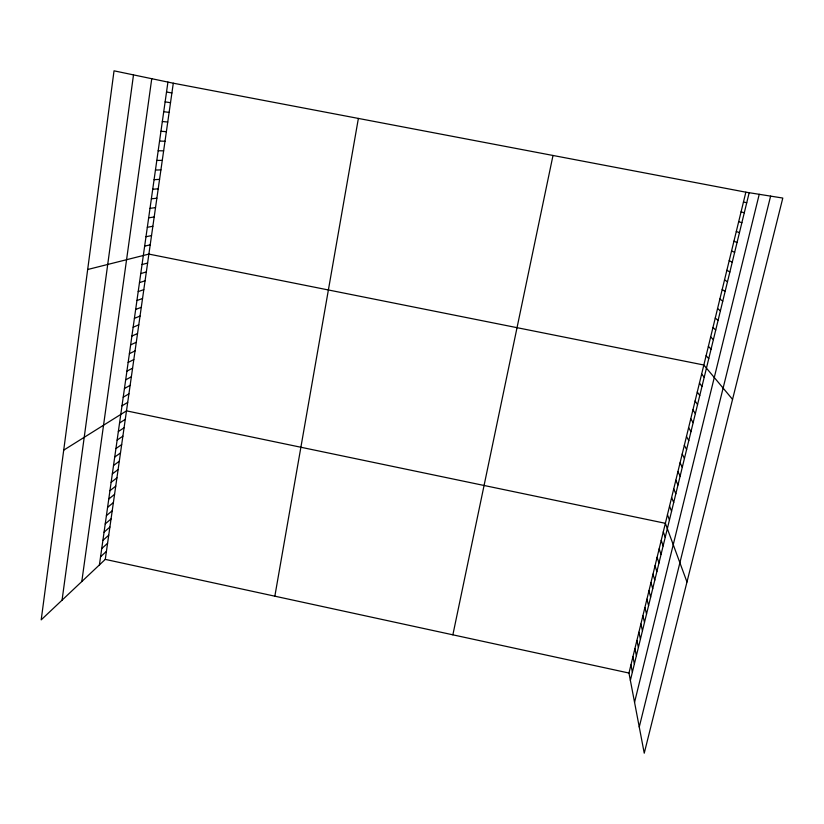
<?xml version="1.0" encoding="UTF-8"?>
<svg xmlns="http://www.w3.org/2000/svg" width="824" height="824" viewBox="0 0 824 824"><rect width="100%" height="100%" fill="white"/><g stroke="black" fill="none" stroke-linecap="round" stroke-linejoin="round"><path stroke-width="1.24" d="M62.068 600.15L133.498 74.891M81.792 581.538L151.75 78.702M99.416 564.924L167.931 82.091M105.276 559.383L173.298 83.203L114.031 70.823L41.2 619.844L105.276 559.383L628.97 673.043L644.244 753.177L782.8 198.059L745.854 192.177L173.298 83.203M274.845 596.185L358.378 118.429M452.87 634.83L553.007 155.468M628.97 673.043L745.854 192.177M630.37 680.356L749.181 192.703M634.552 702.326L759.234 194.31M639.259 726.995L770.615 196.122M100.569 556.777L106.43 551.338M101.733 548.599L107.584 543.274M102.887 540.4L108.737 535.178M104.061 532.18L109.891 527.061M105.225 523.93L111.055 518.924M106.399 515.659L112.229 510.756M107.584 507.368L113.393 502.568M108.758 499.045L114.567 494.349M109.942 490.702L115.741 486.108M111.137 482.328L116.926 477.848M112.322 473.934L118.11 469.567M113.516 465.509L119.295 461.255M114.721 457.062L120.489 452.922M115.916 448.596L121.684 444.558M117.132 440.088L122.879 436.174M118.337 431.57L124.084 427.759M119.552 423.021L125.289 419.323M63.716 450.141L126.494 410.857L665.37 523.312L686.969 581.981M121.983 405.841L127.71 402.369M123.209 397.209L128.925 393.862M124.445 388.557L130.141 385.323M125.67 379.874L131.366 376.764M126.906 371.171L132.592 368.173M128.153 362.436L133.818 359.552M129.389 353.671L135.054 350.911M130.635 344.885L136.29 342.248M131.892 336.068L137.536 333.545M133.148 327.231L138.782 324.831M134.405 318.363L140.028 316.076M135.661 309.464L141.285 307.311M136.928 300.533L142.542 298.504M138.205 291.583L143.798 289.677M139.472 282.601L145.065 280.819M140.76 273.599L146.332 271.941M142.037 264.556L147.609 263.031M87.674 269.51L148.887 254.091L703.84 365.011L732.546 399.382M144.653 246.129L150.205 244.852M145.992 236.725L151.523 235.592M147.331 227.29L152.852 226.291M148.67 217.835L154.191 216.97M150.02 208.338L155.52 207.617M151.369 198.821L156.869 198.224M152.718 189.263L158.208 188.809M154.088 179.683L159.557 179.364M155.448 170.063L160.917 169.888M156.817 160.423L162.266 160.381M158.187 150.74L163.636 150.844M159.568 141.028L164.996 141.275M160.948 131.284L166.376 131.675M162.338 121.509L167.746 122.045M163.729 111.704L169.126 112.383M165.13 101.867L170.517 102.691M166.53 91.989L171.897 92.968M743.454 202.045L746.729 202.735M741.054 211.892L744.299 212.726M738.675 221.708L741.868 222.686M736.296 231.482L739.458 232.615M733.926 241.226L737.047 242.503M731.568 250.939L734.637 252.36M729.219 260.621L732.248 262.187M726.871 270.272L729.858 271.982M724.533 279.882L727.479 281.746M722.205 289.471L725.11 291.469M719.877 299.019L722.751 301.162M717.57 308.547L720.403 310.823M715.263 318.033L718.054 320.454M712.966 327.488L715.716 330.053M710.669 336.923L713.378 339.622M708.383 346.317L711.061 349.149M706.106 355.68L708.743 358.656M701.646 374.044L704.201 377.289M699.463 383.047L701.976 386.415M697.279 392.028L699.761 395.52M695.106 400.969L697.557 404.594M692.933 409.889L695.353 413.638M690.769 418.777L693.149 422.65M688.617 427.635L690.965 431.642M686.474 436.473L688.782 440.603M684.332 445.279L686.608 449.533M682.2 454.055L684.435 458.432M680.068 462.81L682.272 467.301M677.956 471.534L680.119 476.148M675.835 480.227L677.967 484.965M673.733 488.9L675.824 493.761M671.632 497.542L673.692 502.516M669.541 506.163L671.57 511.251M667.45 514.753L669.449 519.965M663.289 531.851L665.226 537.289M661.229 540.359L663.124 545.921M659.159 548.846L661.023 554.521M657.109 557.302L658.932 563.091M655.059 565.727L656.852 571.629M653.01 574.143L654.781 580.148M650.981 582.516L652.711 588.645M648.941 590.87L650.651 597.112M646.922 599.202L648.591 605.547M644.904 607.504L646.541 613.962M642.895 615.786L644.502 622.347M640.887 624.046L642.462 630.71M638.888 632.266L640.433 639.053M636.89 640.475L638.404 647.365M634.902 648.653L636.386 655.646M632.925 656.81L634.377 663.907M630.947 664.937L632.369 672.137"/></g></svg>
